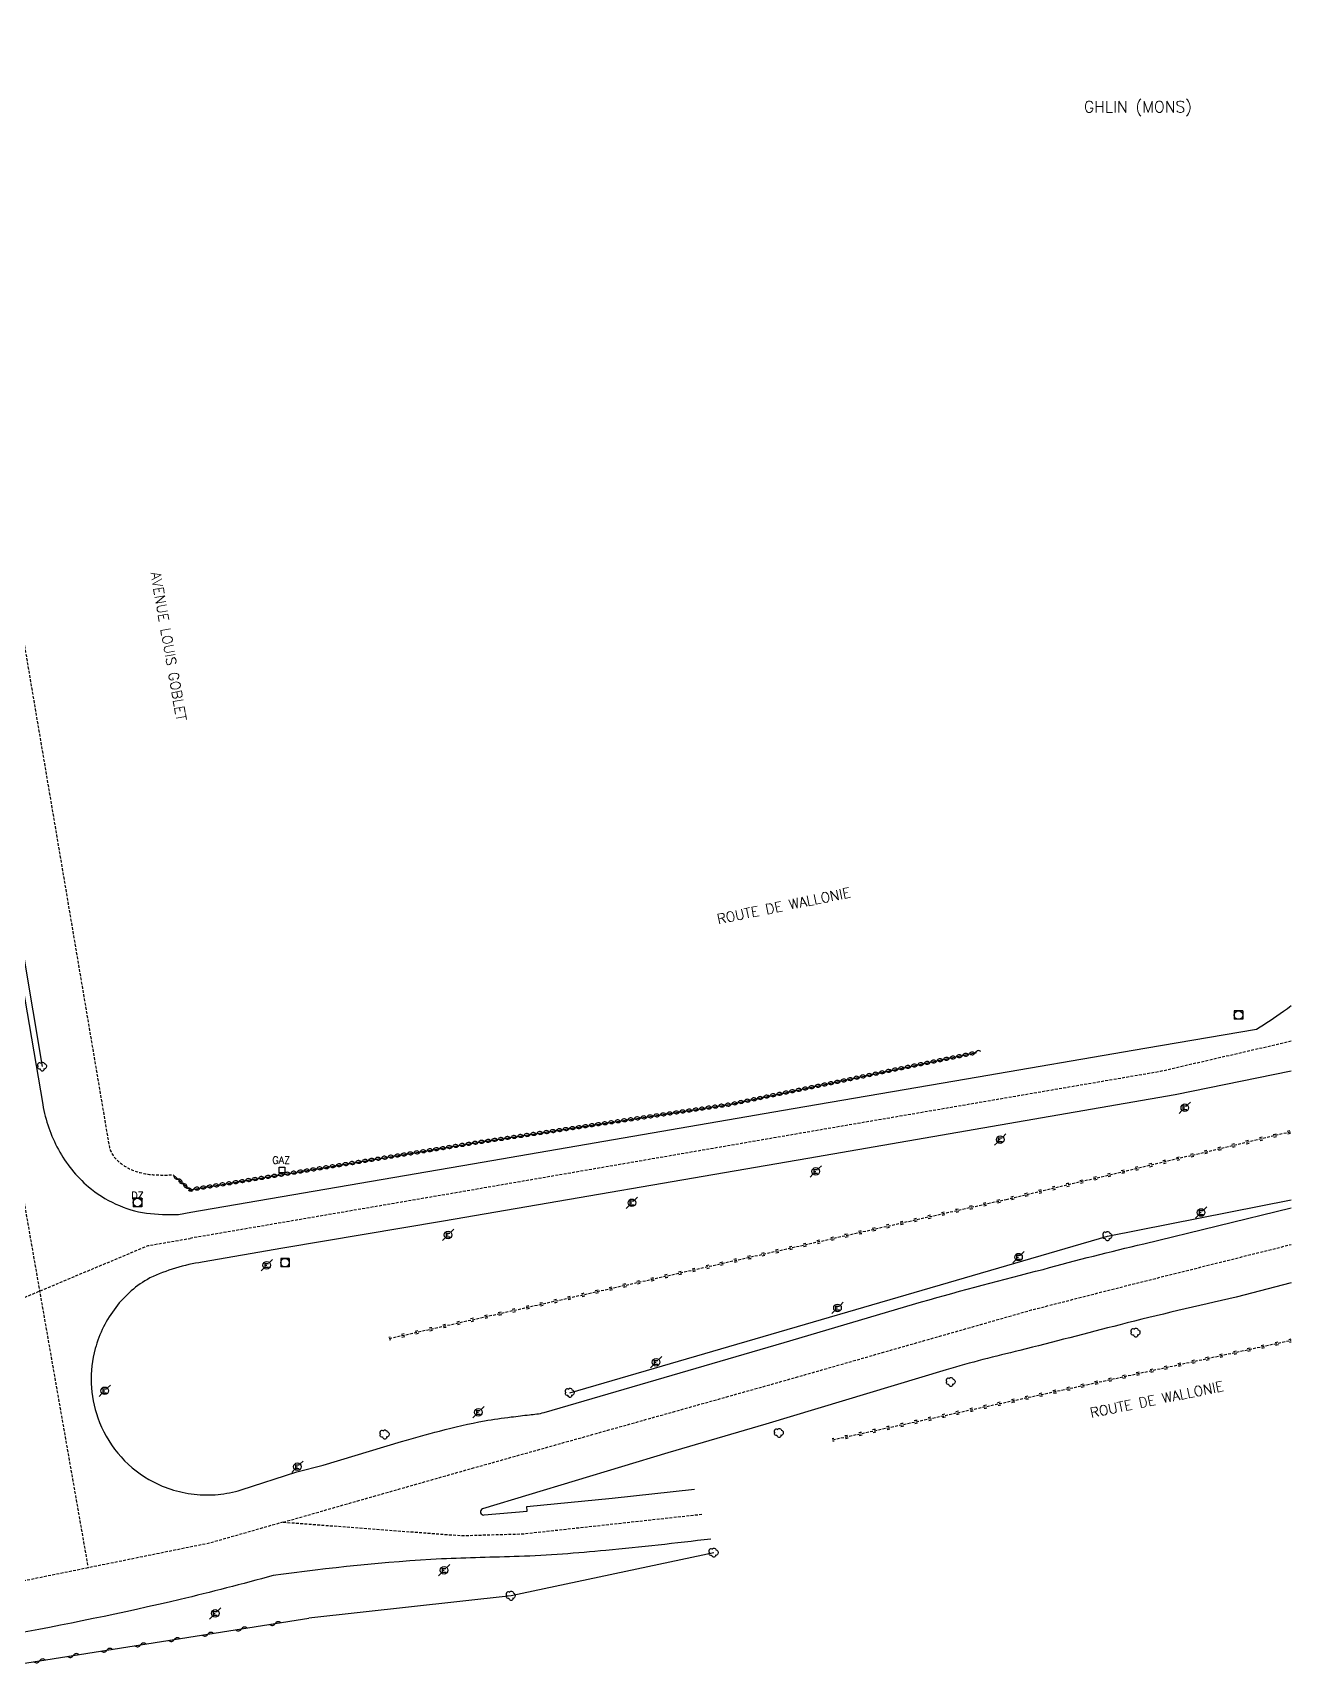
# Model space of a CAD drawing. Header units: millimetres. Extents: x 114000 to 115000, y 129000 to 130000.
# Drawn here: x 114778.4 to 115000, y 129712.2 to 130000 of the extents above; entities that cross this region are included whole.
import ezdxf
from ezdxf.enums import TextEntityAlignment as Align

# ---------------------------------------------------------------- set-up
doc = ezdxf.new("R2010")
doc.units = ezdxf.units.MM
doc.linetypes.add('DASHED', pattern=[0.75, 0.5, -0.25])
doc.layers.get('0').update_dxf_attribs({"linetype": 'CONTINUOUS'})
for name, color, linetype in [('W0001', 6, 'DASHED'), ('W0008', 7, 'CONTINUOUS'), ('W0112', 1, 'DASHED'), ('W0220', 5, 'DASHED'), ('W0300', 7, 'CONTINUOUS'), ('W0302', 3, 'CONTINUOUS'), ('W0310', 3, 'CONTINUOUS'), ('W0322', 7, 'CONTINUOUS'), ('W0420', 7, 'CONTINUOUS'), ('W0471', 7, 'CONTINUOUS'), ('W0980', 7, 'CONTINUOUS'), ('W0984', 7, 'CONTINUOUS'), ('W0989', 7, 'CONTINUOUS')]:
    doc.layers.add(name, color=color, linetype=linetype)
doc.styles.get("Standard").update_dxf_attribs({"font": 'romans.shx', "width": 0.85})

# ---------------------------------------------------------------- blocks, each defined once
blk = doc.blocks.new('t310o')
at = {"color": 0, "linetype": 'Continuous'}
for centre, start, end in [((-0.5, 0.38), 216.8699, 323.1304), ((0.5, -0.37), 36.8699, 143.1303)]:
    blk.add_arc(centre, 0.625, start, end, dxfattribs=at)
blk = doc.blocks.new('T471')
for p, q in [((-0.333334, 0.333334), (-0.333334, -0.333334)), ((-0.333334, 0.333334), (0.333334, 0.333334)), ((-0.333334, 0), (0, 0)), ((0.500001, 0.500001), (1.000002, 1.000002)), ((-0.500001, -0.500001), (-1.000002, -1.000002)), ((-0.333334, -0.333334), (0.333334, -0.333334))]:
    blk.add_line(p, q)
blk.add_ellipse((0, 0), major_axis=(0.471405, 0.471405), ratio=1, start_param=5.4977871438, end_param=11.780972451)
blk = doc.blocks.new('T420')
for p, q in [((0.75, 0.75), (-0.75, 0.75)), ((-0.75, 0.75), (-0.75, -0.75)), ((0.75, 0.75), (0.75, -0.75)), ((0.75, -0.75), (-0.75, -0.75))]:
    blk.add_line(p, q)
blk.add_ellipse((0, 0), major_axis=(-0.53, 0.53), ratio=1, start_param=3.926991, end_param=10.210176)
blk = doc.blocks.new('T300')
for p, q in [((-0.8, 0.51), (-0.86, 0.34)), ((-0.86, 0.34), (-0.86, 0.17)), ((-0.86, 0.17), (-0.74, 0.06)), ((-0.69, 0.63), (-0.8, 0.51)), ((-0.8, -0.06), (-0.74, 0.06)), ((-0.74, 0.06), (-0.69, 0.11)), ((-0.57, 0.69), (-0.69, 0.63)), ((-0.46, 0.69), (-0.57, 0.69)), ((-0.29, 0.63), (-0.46, 0.69)), ((-0.29, 0.63), (-0.17, 0.74)), ((-0.23, 0.57), (-0.29, 0.63)), ((-0.17, 0.74), (-0.06, 0.8)), ((-0.06, 0.8), (0.06, 0.8)), ((0.06, 0.8), (0.23, 0.74)), ((0.23, 0.74), (0.34, 0.63)), ((0.34, 0.63), (0.4, 0.51)), ((0.46, 0.46), (0.34, 0.46)), ((0.4, 0.51), (0.4, 0.46)), ((0.57, 0.4), (0.46, 0.46)), ((0.57, 0.4), (0.69, 0.29)), ((0.69, 0.29), (0.74, 0.17)), ((0.74, 0.06), (0.69, -0.17)), ((0.74, 0.17), (0.74, 0.06)), ((-0.8, -0.17), (-0.8, -0.06)), ((-0.8, -0.23), (-0.8, -0.17)), ((-0.74, -0.34), (-0.8, -0.23)), ((-0.69, -0.4), (-0.74, -0.34)), ((-0.51, -0.46), (-0.69, -0.4)), ((-0.4, -0.46), (-0.51, -0.46)), ((-0.4, -0.46), (-0.34, -0.46)), ((-0.34, -0.46), (-0.34, -0.4)), ((-0.34, -0.51), (-0.34, -0.46)), ((-0.29, -0.63), (-0.34, -0.51)), ((-0.17, -0.74), (-0.29, -0.63)), ((-0.06, -0.8), (-0.17, -0.74)), ((0.06, -0.8), (-0.06, -0.8)), ((0.17, -0.74), (0.06, -0.8)), ((0.23, -0.69), (0.17, -0.74)), ((0.29, -0.46), (0.23, -0.46)), ((0.29, -0.63), (0.23, -0.69)), ((0.46, -0.4), (0.29, -0.46)), ((0.34, -0.51), (0.29, -0.63)), ((0.34, -0.51), (0.34, -0.46)), ((0.57, -0.34), (0.46, -0.4)), ((0.63, -0.29), (0.57, -0.34)), ((0.69, -0.17), (0.63, -0.29))]:
    blk.add_line(p, q)
blk = doc.blocks.new('t112o')
at = {"color": 0, "linetype": 'Continuous'}
for p, q in [((-0.5, 0.5), (0.5, 0.5)), ((-0.5, -0.5), (-0.5, 0.5)), ((0.5, 0.5), (0.5, -0.5)), ((0.5, -0.5), (-0.5, -0.5))]:
    blk.add_line(p, q, dxfattribs=at)

msp = doc.modelspace()

# ---------------------------------------------------------------- linework, layer by layer
at = {"layer": 'W0001', "flags": 128}
for points in [[(114743.52, 130000), (114762.89, 129887.42), (114772.88, 129818.62), (114775.18, 129803.8), (114779.62, 129778.46), (114782.46, 129762.21), (114788.16, 129729.73), (114788.16, 129729.73)], [(115000, 129822.43), (114976.89, 129817.1), (114913.59, 129806.23), (114853.3, 129795.82), (114806.14, 129787.74)], [(114753.03, 129766.65), (114758.81, 129769.74), (114779.62, 129778.46), (114798.73, 129786.47), (114806.14, 129787.74), (114806.14, 129787.74)], [(114822.51, 129737.78), (114853.64, 129746.66), (114909.1, 129762.23), (114954.26, 129775.14), (114971.94, 129779.65), (115000, 129786.67)], [(114822.51, 129737.78), (114809.65, 129734.1), (114788.16, 129729.73), (114764.09, 129724.84), (114764.09, 129724.84)], [(114822.51, 129737.78), (114853.82, 129735.41), (114864.74, 129735.72), (114896.37, 129739.19)]]:
    msp.add_lwpolyline(points, dxfattribs=at)
at = {"layer": 'W0008', "flags": 128}
for points in [[(114747.77, 130000), (114755.62, 129955.19), (114767.07, 129887.9), (114780.17, 129811.29, 0.0825), (114782.93, 129803.38, 0.0919), (114788.22, 129796.83, 0.0681), (114793.02, 129793.78, 0.0713), (114798.42, 129792.17, 0.0378), (114804.05, 129791.93), (114804.05, 129791.93)], [(114804.05, 129791.93), (114806.23, 129792.33), (114855.84, 129800.84), (114912.3, 129810.63), (114942.84, 129815.85), (114974.22, 129821.21), (114993.89, 129824.58, 0.0157), (114998.65, 129827.73, 0.019443), (115000, 129828.76, 0.0399)], [(114824.93, 129746.66), (114829.53, 129747.83), (114843.36, 129751.97, -0.0091), (114850.04, 129753.82, -0.0206), (114857.95, 129755.61, -0.0113), (114862.67, 129756.29, -0.0009), (114865.86, 129756.69, 0.051), (114868.44, 129757.08), (114910.71, 129769.41), (114934.91, 129776.56, -0.0074), (114956.32, 129782.28, -0.0111), (114974.05, 129786.77), (115000, 129793.13)], [(114808.24, 129783.55, 0.0732), (114799.04, 129780.77, 0.106), (114793.03, 129775.58, 0.0959), (114789.41, 129768.34, 0.0772), (114788.7, 129762.19, 0.0758), (114789.86, 129756.15, 0.0864), (114793.38, 129749.94, 0.0904), (114798.84, 129745.29, 0.0526), (114802.7, 129743.59, 0.0497), (114806.84, 129742.7, 0.0507), (114811.04, 129742.65, 0.0556), (114815.08, 129743.47), (114824.93, 129746.66), (114824.93, 129746.66)], [(115000, 129779.93), (114990.28, 129777.39, 0.0071), (114969.84, 129772.53, -0.0012), (114952.2, 129768, 0.0122), (114939.25, 129764.62), (114907.49, 129755.05), (114890.25, 129749.96), (114857.62, 129740.11, 0.9507), (114857.92, 129739.04), (114865.44, 129739.7), (114865.43, 129740.55), (114880.45, 129741.99), (114894.95, 129743.59)], [(114897.78, 129734.79, -0.0054), (114879.31, 129732.79, -0.0136), (114864.03, 129731.73, 0.0013), (114850.39, 129731.32, 0.0207), (114820.73, 129728.36)]]:
    msp.add_lwpolyline(points, format="xyb", dxfattribs=at)
msp.add_lwpolyline([(115000, 129817.15), (114979.57, 129812.98), (114914.89, 129801.82), (114850.75, 129790.79), (114822.42, 129786.02), (114808.24, 129783.55)], dxfattribs=at)
at = {"layer": 'W0220'}
for p, q in [((114949.77, 129794.6), (115000, 129806.55)), ((114994.39, 129805.47), (114994.63, 129805.53)), ((114994.63, 129805.53), (114994.88, 129805.59)), ((114996.82, 129806.05), (114997.07, 129806.11)), ((114996.94, 129805.56), (114997.18, 129805.62)), ((114997.07, 129806.11), (114997.31, 129806.16)), ((114997.18, 129805.62), (114997.42, 129805.68)), ((114999.25, 129806.63), (114999.5, 129806.68)), ((114999.37, 129806.14), (114999.61, 129806.2)), ((114999.5, 129806.68), (114999.74, 129806.74)), ((114999.61, 129806.2), (114999.86, 129806.26)), ((114982.23, 129802.58), (114982.47, 129802.63)), ((114982.47, 129802.63), (114982.72, 129802.69)), ((114984.66, 129803.15), (114984.9, 129803.21)), ((114984.78, 129802.67), (114985.02, 129802.73)), ((114984.9, 129803.21), (114985.15, 129803.27)), ((114985.02, 129802.73), (114985.26, 129802.78)), ((114987.09, 129803.73), (114987.34, 129803.79)), ((114987.21, 129803.25), (114987.45, 129803.3)), ((114987.34, 129803.79), (114987.58, 129803.85)), ((114987.45, 129803.3), (114987.7, 129803.36)), ((114989.53, 129804.31), (114989.77, 129804.37)), ((114989.64, 129803.83), (114989.88, 129803.88)), ((114989.77, 129804.37), (114990.01, 129804.43)), ((114989.88, 129803.88), (114990.13, 129803.94)), ((114991.96, 129804.89), (114992.2, 129804.95)), ((114992.07, 129804.4), (114992.32, 129804.46)), ((114992.2, 129804.95), (114992.44, 129805.01)), ((114992.32, 129804.46), (114992.56, 129804.52)), ((114994.51, 129804.98), (114994.75, 129805.04)), ((114994.75, 129805.04), (114994.99, 129805.1)), ((114970.07, 129799.68), (114970.31, 129799.74)), ((114970.31, 129799.74), (114970.56, 129799.8)), ((114972.5, 129800.26), (114972.74, 129800.32)), ((114972.62, 129799.78), (114972.86, 129799.83)), ((114972.74, 129800.32), (114972.99, 129800.38)), ((114972.86, 129799.83), (114973.1, 129799.89)), ((114974.93, 129800.84), (114975.18, 129800.9)), ((114975.05, 129800.35), (114975.29, 129800.41)), ((114975.18, 129800.9), (114975.42, 129800.96)), ((114975.29, 129800.41), (114975.54, 129800.47)), ((114977.37, 129801.42), (114977.61, 129801.48)), ((114977.48, 129800.93), (114977.72, 129800.99)), ((114977.61, 129801.48), (114977.85, 129801.53)), ((114977.72, 129800.99), (114977.97, 129801.05)), ((114979.8, 129802), (114980.04, 129802.06)), ((114979.91, 129801.51), (114980.16, 129801.57)), ((114980.04, 129802.06), (114980.28, 129802.11)), ((114980.16, 129801.57), (114980.4, 129801.63)), ((114982.35, 129802.09), (114982.59, 129802.15)), ((114982.59, 129802.15), (114982.83, 129802.21)), ((114957.91, 129796.79), (114958.15, 129796.85)), ((114958.15, 129796.85), (114958.39, 129796.91)), ((114960.34, 129797.37), (114960.58, 129797.43)), ((114960.46, 129796.88), (114960.7, 129796.94)), ((114960.58, 129797.43), (114960.83, 129797.48)), ((114960.7, 129796.94), (114960.94, 129797)), ((114962.77, 129797.95), (114963.02, 129798.01)), ((114962.89, 129797.46), (114963.13, 129797.52)), ((114963.02, 129798.01), (114963.26, 129798.06)), ((114963.13, 129797.52), (114963.37, 129797.58)), ((114965.2, 129798.53), (114965.45, 129798.58)), ((114965.32, 129798.04), (114965.56, 129798.1)), ((114965.45, 129798.58), (114965.69, 129798.64)), ((114965.56, 129798.1), (114965.81, 129798.16)), ((114967.64, 129799.1), (114967.88, 129799.16)), ((114967.75, 129798.62), (114968, 129798.68)), ((114967.88, 129799.16), (114968.12, 129799.22)), ((114968, 129798.68), (114968.24, 129798.73)), ((114970.18, 129799.2), (114970.43, 129799.25)), ((114970.43, 129799.25), (114970.67, 129799.31)), ((114841.17, 129770.12), (114949.77, 129794.6)), ((114945.74, 129793.94), (114945.98, 129794)), ((114945.98, 129794), (114946.23, 129794.05)), ((114948.18, 129794.49), (114948.42, 129794.55)), ((114948.29, 129794.01), (114948.53, 129794.06)), ((114948.42, 129794.55), (114948.67, 129794.6)), ((114948.53, 129794.06), (114948.78, 129794.12)), ((114950.61, 129795.05), (114950.85, 129795.11)), ((114950.73, 129794.57), (114950.97, 129794.63)), ((114950.85, 129795.11), (114951.1, 129795.17)), ((114950.97, 129794.63), (114951.21, 129794.68)), ((114953.04, 129795.63), (114953.29, 129795.69)), ((114953.16, 129795.15), (114953.4, 129795.2)), ((114953.29, 129795.69), (114953.53, 129795.75)), ((114953.4, 129795.2), (114953.65, 129795.26)), ((114955.48, 129796.21), (114955.72, 129796.27)), ((114955.59, 129795.72), (114955.83, 129795.78)), ((114955.72, 129796.27), (114955.96, 129796.33)), ((114955.83, 129795.78), (114956.08, 129795.84)), ((114958.02, 129796.3), (114958.27, 129796.36)), ((114958.27, 129796.36), (114958.51, 129796.42)), ((114933.55, 129791.2), (114933.79, 129791.25)), ((114933.79, 129791.25), (114934.03, 129791.31)), ((114935.98, 129791.75), (114936.23, 129791.8)), ((114936.09, 129791.26), (114936.34, 129791.31)), ((114936.23, 129791.8), (114936.47, 129791.86)), ((114936.34, 129791.31), (114936.58, 129791.37)), ((114938.42, 129792.3), (114938.67, 129792.35)), ((114938.53, 129791.81), (114938.78, 129791.86)), ((114938.67, 129792.35), (114938.91, 129792.41)), ((114938.78, 129791.86), (114939.02, 129791.92)), ((114940.86, 129792.85), (114941.11, 129792.9)), ((114940.97, 129792.36), (114941.22, 129792.41)), ((114941.11, 129792.9), (114941.35, 129792.96)), ((114941.22, 129792.41), (114941.46, 129792.47)), ((114943.3, 129793.4), (114943.54, 129793.45)), ((114943.41, 129792.91), (114943.65, 129792.96)), ((114943.54, 129793.45), (114943.79, 129793.51)), ((114943.65, 129792.96), (114943.9, 129793.02)), ((114945.85, 129793.46), (114946.09, 129793.51)), ((114946.09, 129793.51), (114946.34, 129793.57)), ((114921.35, 129788.45), (114921.59, 129788.5)), ((114921.59, 129788.5), (114921.84, 129788.56)), ((114923.79, 129789), (114924.03, 129789.05)), ((114923.9, 129788.51), (114924.14, 129788.57)), ((114924.03, 129789.05), (114924.28, 129789.11)), ((114924.14, 129788.57), (114924.39, 129788.62)), ((114926.23, 129789.55), (114926.47, 129789.6)), ((114926.34, 129789.06), (114926.58, 129789.12)), ((114926.47, 129789.6), (114926.72, 129789.66)), ((114926.58, 129789.12), (114926.83, 129789.17)), ((114928.67, 129790.1), (114928.91, 129790.15)), ((114928.78, 129789.61), (114929.02, 129789.66)), ((114928.91, 129790.15), (114929.16, 129790.21)), ((114929.02, 129789.66), (114929.27, 129789.72)), ((114931.11, 129790.65), (114931.35, 129790.7)), ((114931.22, 129790.16), (114931.46, 129790.21)), ((114931.35, 129790.7), (114931.59, 129790.76)), ((114931.46, 129790.21), (114931.7, 129790.27)), ((114933.66, 129790.71), (114933.9, 129790.76)), ((114933.9, 129790.76), (114934.14, 129790.82)), ((114909.16, 129785.7), (114909.4, 129785.76)), ((114909.4, 129785.76), (114909.64, 129785.81)), ((114909.51, 129785.27), (114909.75, 129785.32)), ((114911.6, 129786.25), (114911.84, 129786.31)), ((114911.71, 129785.76), (114911.95, 129785.82)), ((114911.84, 129786.31), (114912.08, 129786.36)), ((114911.95, 129785.82), (114912.19, 129785.87)), ((114914.03, 129786.8), (114914.28, 129786.85)), ((114914.14, 129786.31), (114914.39, 129786.37)), ((114914.28, 129786.85), (114914.52, 129786.91)), ((114914.39, 129786.37), (114914.63, 129786.42)), ((114916.47, 129787.35), (114916.72, 129787.4)), ((114916.58, 129786.86), (114916.83, 129786.92)), ((114916.72, 129787.4), (114916.96, 129787.46)), ((114916.83, 129786.92), (114917.07, 129786.97)), ((114918.91, 129787.9), (114919.16, 129787.95)), ((114919.02, 129787.41), (114919.27, 129787.47)), ((114919.16, 129787.95), (114919.4, 129788.01)), ((114919.27, 129787.47), (114919.51, 129787.52)), ((114921.46, 129787.96), (114921.7, 129788.02)), ((114921.7, 129788.02), (114921.95, 129788.07)), ((114894.52, 129782.4), (114894.77, 129782.46)), ((114894.77, 129782.46), (114895.01, 129782.51)), ((114896.96, 129782.95), (114897.21, 129783.01)), ((114897.07, 129782.46), (114897.32, 129782.52)), ((114897.21, 129783.01), (114897.45, 129783.06)), ((114897.32, 129782.52), (114897.56, 129782.57)), ((114899.4, 129783.5), (114899.65, 129783.56)), ((114899.51, 129783.01), (114899.76, 129783.07)), ((114899.65, 129783.56), (114899.89, 129783.61)), ((114899.76, 129783.07), (114900, 129783.12)), ((114901.84, 129784.05), (114902.08, 129784.11)), ((114901.95, 129783.56), (114902.19, 129783.62)), ((114902.08, 129784.11), (114902.33, 129784.16)), ((114902.19, 129783.62), (114902.44, 129783.67)), ((114904.28, 129784.6), (114904.52, 129784.66)), ((114904.39, 129784.11), (114904.63, 129784.17)), ((114904.52, 129784.66), (114904.77, 129784.71)), ((114904.63, 129784.17), (114904.88, 129784.22)), ((114906.72, 129785.15), (114906.96, 129785.21)), ((114906.83, 129784.66), (114907.07, 129784.72)), ((114906.96, 129785.21), (114907.21, 129785.26)), ((114907.07, 129784.72), (114907.32, 129784.77)), ((114909.27, 129785.21), (114909.51, 129785.27)), ((114882.33, 129779.65), (114882.57, 129779.71)), ((114882.57, 129779.71), (114882.82, 129779.76)), ((114884.77, 129780.2), (114885.01, 129780.26)), ((114884.88, 129779.72), (114885.12, 129779.77)), ((114885.01, 129780.26), (114885.26, 129780.31)), ((114885.12, 129779.77), (114885.37, 129779.83)), ((114887.21, 129780.75), (114887.45, 129780.81)), ((114887.32, 129780.27), (114887.56, 129780.32)), ((114887.45, 129780.81), (114887.7, 129780.86)), ((114887.56, 129780.32), (114887.8, 129780.38)), ((114889.65, 129781.3), (114889.89, 129781.36)), ((114889.76, 129780.82), (114890, 129780.87)), ((114889.89, 129781.36), (114890.13, 129781.41)), ((114890, 129780.87), (114890.24, 129780.93)), ((114892.09, 129781.85), (114892.33, 129781.91)), ((114892.19, 129781.37), (114892.44, 129781.42)), ((114892.33, 129781.91), (114892.57, 129781.96)), ((114892.44, 129781.42), (114892.68, 129781.48)), ((114894.63, 129781.92), (114894.88, 129781.97)), ((114894.88, 129781.97), (114895.12, 129782.03)), ((114870.14, 129776.91), (114870.38, 129776.96)), ((114870.38, 129776.96), (114870.62, 129777.02)), ((114872.57, 129777.46), (114872.82, 129777.51)), ((114872.68, 129776.97), (114872.93, 129777.02)), ((114872.82, 129777.51), (114873.06, 129777.57)), ((114872.93, 129777.02), (114873.17, 129777.08)), ((114875.01, 129778.01), (114875.26, 129778.06)), ((114875.12, 129777.52), (114875.37, 129777.57)), ((114875.26, 129778.06), (114875.5, 129778.12)), ((114875.37, 129777.57), (114875.61, 129777.63)), ((114877.45, 129778.56), (114877.7, 129778.61)), ((114877.56, 129778.07), (114877.81, 129778.12)), ((114877.7, 129778.61), (114877.94, 129778.67)), ((114877.81, 129778.12), (114878.05, 129778.18)), ((114879.89, 129779.11), (114880.13, 129779.16)), ((114880, 129778.62), (114880.24, 129778.67)), ((114880.13, 129779.16), (114880.38, 129779.22)), ((114880.24, 129778.67), (114880.49, 129778.73)), ((114882.44, 129779.17), (114882.68, 129779.22)), ((114882.68, 129779.22), (114882.93, 129779.28)), ((114857.94, 129774.16), (114858.19, 129774.21)), ((114858.19, 129774.21), (114858.43, 129774.27)), ((114860.38, 129774.71), (114860.62, 129774.76)), ((114860.49, 129774.22), (114860.73, 129774.28)), ((114860.62, 129774.76), (114860.87, 129774.82)), ((114860.73, 129774.28), (114860.98, 129774.33)), ((114862.82, 129775.26), (114863.06, 129775.31)), ((114862.93, 129774.77), (114863.17, 129774.83)), ((114863.06, 129775.31), (114863.31, 129775.37)), ((114863.17, 129774.83), (114863.42, 129774.88)), ((114865.26, 129775.81), (114865.5, 129775.86)), ((114865.37, 129775.32), (114865.61, 129775.38)), ((114865.5, 129775.86), (114865.75, 129775.92)), ((114865.61, 129775.38), (114865.86, 129775.43)), ((114867.7, 129776.36), (114867.94, 129776.41)), ((114867.81, 129775.87), (114868.05, 129775.92)), ((114867.94, 129776.41), (114868.18, 129776.47)), ((114868.05, 129775.92), (114868.29, 129775.98)), ((114870.25, 129776.42), (114870.49, 129776.47)), ((114870.49, 129776.47), (114870.73, 129776.53)), ((114843.55, 129770.92), (114843.8, 129770.97)), ((114845.75, 129771.41), (114845.99, 129771.47)), ((114845.86, 129770.92), (114846.1, 129770.98)), ((114845.99, 129771.47), (114846.23, 129771.52)), ((114846.1, 129770.98), (114846.34, 129771.03)), ((114848.19, 129771.96), (114848.43, 129772.02)), ((114848.3, 129771.47), (114848.54, 129771.53)), ((114848.43, 129772.02), (114848.67, 129772.07)), ((114848.54, 129771.53), (114848.78, 129771.58)), ((114850.62, 129772.51), (114850.87, 129772.57)), ((114850.73, 129772.02), (114850.98, 129772.08)), ((114850.87, 129772.57), (114851.11, 129772.62)), ((114850.98, 129772.08), (114851.22, 129772.13)), ((114853.06, 129773.06), (114853.31, 129773.11)), ((114853.17, 129772.57), (114853.42, 129772.63)), ((114853.31, 129773.11), (114853.55, 129773.17)), ((114853.42, 129772.63), (114853.66, 129772.68)), ((114855.5, 129773.61), (114855.75, 129773.66)), ((114855.61, 129773.12), (114855.86, 129773.18)), ((114855.75, 129773.66), (114855.99, 129773.72)), ((114855.86, 129773.18), (114856.1, 129773.23)), ((114858.05, 129773.67), (114858.3, 129773.73)), ((114858.3, 129773.73), (114858.54, 129773.78)), ((114841.11, 129770.37), (114841.36, 129770.42)), ((114841.22, 129769.88), (114841.47, 129769.93)), ((114843.31, 129770.86), (114843.55, 129770.92)), ((114843.42, 129770.37), (114843.66, 129770.43)), ((114843.66, 129770.43), (114843.91, 129770.48)), ((114919.25, 129752.28), (115000, 129769.8)), ((114992.25, 129768.37), (114992.49, 129768.42)), ((114992.49, 129768.42), (114992.74, 129768.48)), ((114994.69, 129768.9), (114994.93, 129768.95)), ((114994.8, 129768.41), (114995.04, 129768.46)), ((114994.93, 129768.95), (114995.18, 129769.01)), ((114995.04, 129768.46), (114995.28, 129768.52)), ((114997.13, 129769.43), (114997.38, 129769.48)), ((114997.24, 129768.94), (114997.48, 129768.99)), ((114997.38, 129769.48), (114997.62, 129769.54)), ((114997.48, 129768.99), (114997.73, 129769.05)), ((114999.58, 129769.96), (114999.82, 129770.01)), ((114999.68, 129769.47), (114999.93, 129769.52)), ((114999.82, 129770.01), (115000, 129770.05)), ((114999.93, 129769.52), (115000, 129769.54)), ((114977.59, 129765.19), (114977.83, 129765.24)), ((114977.83, 129765.24), (114978.08, 129765.3)), ((114980.03, 129765.72), (114980.27, 129765.77)), ((114980.14, 129765.23), (114980.38, 129765.29)), ((114980.27, 129765.77), (114980.52, 129765.83)), ((114980.38, 129765.29), (114980.63, 129765.34)), ((114982.47, 129766.25), (114982.72, 129766.3)), ((114982.58, 129765.76), (114982.82, 129765.82)), ((114982.72, 129766.3), (114982.96, 129766.36)), ((114982.82, 129765.82), (114983.07, 129765.87)), ((114984.92, 129766.78), (114985.16, 129766.83)), ((114985.02, 129766.29), (114985.27, 129766.35)), ((114985.16, 129766.83), (114985.41, 129766.89)), ((114985.27, 129766.35), (114985.51, 129766.4)), ((114987.36, 129767.31), (114987.6, 129767.36)), ((114987.47, 129766.82), (114987.71, 129766.87)), ((114987.6, 129767.36), (114987.85, 129767.42)), ((114987.71, 129766.87), (114987.95, 129766.93)), ((114989.8, 129767.84), (114990.05, 129767.89)), ((114989.91, 129767.35), (114990.15, 129767.4)), ((114990.05, 129767.89), (114990.29, 129767.95)), ((114990.15, 129767.4), (114990.4, 129767.46)), ((114992.35, 129767.88), (114992.6, 129767.93)), ((114992.6, 129767.93), (114992.84, 129767.99)), ((114965.37, 129762.54), (114965.62, 129762.6)), ((114965.62, 129762.6), (114965.86, 129762.65)), ((114967.81, 129763.07), (114968.06, 129763.13)), ((114967.92, 129762.58), (114968.16, 129762.64)), ((114968.06, 129763.13), (114968.3, 129763.18)), ((114968.16, 129762.64), (114968.41, 129762.69)), ((114970.26, 129763.6), (114970.5, 129763.65)), ((114970.36, 129763.11), (114970.61, 129763.17)), ((114970.5, 129763.65), (114970.75, 129763.71)), ((114970.61, 129763.17), (114970.85, 129763.22)), ((114972.7, 129764.13), (114972.95, 129764.18)), ((114972.81, 129763.64), (114973.05, 129763.7)), ((114972.95, 129764.18), (114973.19, 129764.24)), ((114973.05, 129763.7), (114973.3, 129763.75)), ((114975.14, 129764.66), (114975.39, 129764.71)), ((114975.25, 129764.17), (114975.49, 129764.23)), ((114975.39, 129764.71), (114975.63, 129764.77)), ((114975.49, 129764.23), (114975.74, 129764.28)), ((114977.69, 129764.7), (114977.94, 129764.76)), ((114977.94, 129764.76), (114978.18, 129764.81)), ((114950.71, 129759.36), (114950.96, 129759.42)), ((114950.96, 129759.42), (114951.2, 129759.47)), ((114953.16, 129759.89), (114953.4, 129759.95)), ((114953.26, 129759.4), (114953.51, 129759.46)), ((114953.4, 129759.95), (114953.64, 129760)), ((114953.51, 129759.46), (114953.75, 129759.51)), ((114955.6, 129760.42), (114955.84, 129760.48)), ((114955.7, 129759.93), (114955.95, 129759.99)), ((114955.84, 129760.48), (114956.09, 129760.53)), ((114955.95, 129759.99), (114956.19, 129760.04)), ((114958.04, 129760.95), (114958.29, 129761.01)), ((114958.15, 129760.46), (114958.39, 129760.52)), ((114958.29, 129761.01), (114958.53, 129761.06)), ((114958.39, 129760.52), (114958.64, 129760.57)), ((114960.48, 129761.48), (114960.73, 129761.54)), ((114960.59, 129760.99), (114960.84, 129761.05)), ((114960.73, 129761.54), (114960.97, 129761.59)), ((114960.84, 129761.05), (114961.08, 129761.1)), ((114962.93, 129762.01), (114963.17, 129762.07)), ((114963.03, 129761.52), (114963.28, 129761.58)), ((114963.17, 129762.07), (114963.42, 129762.12)), ((114963.28, 129761.58), (114963.52, 129761.63)), ((114965.48, 129762.05), (114965.72, 129762.11)), ((114965.72, 129762.11), (114965.97, 129762.16)), ((114938.5, 129756.71), (114938.74, 129756.77)), ((114938.74, 129756.77), (114938.98, 129756.82)), ((114940.94, 129757.24), (114941.18, 129757.3)), ((114941.05, 129756.76), (114941.29, 129756.81)), ((114941.18, 129757.3), (114941.43, 129757.35)), ((114941.29, 129756.81), (114941.53, 129756.86)), ((114943.38, 129757.77), (114943.63, 129757.83)), ((114943.49, 129757.29), (114943.73, 129757.34)), ((114943.63, 129757.83), (114943.87, 129757.88)), ((114943.73, 129757.34), (114943.98, 129757.39)), ((114945.83, 129758.3), (114946.07, 129758.36)), ((114945.93, 129757.82), (114946.18, 129757.87)), ((114946.07, 129758.36), (114946.31, 129758.41)), ((114946.18, 129757.87), (114946.42, 129757.92)), ((114948.27, 129758.83), (114948.51, 129758.89)), ((114948.37, 129758.35), (114948.62, 129758.4)), ((114948.51, 129758.89), (114948.76, 129758.94)), ((114948.62, 129758.4), (114948.86, 129758.45)), ((114950.82, 129758.87), (114951.06, 129758.93)), ((114951.06, 129758.93), (114951.31, 129758.98)), ((114926.28, 129754.07), (114926.52, 129754.12)), ((114926.52, 129754.12), (114926.77, 129754.17)), ((114926.63, 129753.63), (114926.87, 129753.68)), ((114928.72, 129754.6), (114928.97, 129754.65)), ((114928.83, 129754.11), (114929.07, 129754.16)), ((114928.97, 129754.65), (114929.21, 129754.7)), ((114929.07, 129754.16), (114929.32, 129754.21)), ((114931.17, 129755.13), (114931.41, 129755.18)), ((114931.27, 129754.64), (114931.52, 129754.69)), ((114931.41, 129755.18), (114931.65, 129755.23)), ((114931.52, 129754.69), (114931.76, 129754.74)), ((114933.61, 129755.65), (114933.85, 129755.71)), ((114933.72, 129755.17), (114933.96, 129755.22)), ((114933.85, 129755.71), (114934.1, 129755.76)), ((114933.96, 129755.22), (114934.2, 129755.27)), ((114936.05, 129756.18), (114936.3, 129756.24)), ((114936.16, 129755.7), (114936.4, 129755.75)), ((114936.3, 129756.24), (114936.54, 129756.29)), ((114936.4, 129755.75), (114936.65, 129755.8)), ((114938.6, 129756.23), (114938.85, 129756.28)), ((114938.85, 129756.28), (114939.09, 129756.33)), ((114919.19, 129752.53), (114919.44, 129752.58)), ((114919.3, 129752.04), (114919.54, 129752.09)), ((114921.39, 129753.01), (114921.64, 129753.06)), ((114921.5, 129752.52), (114921.74, 129752.57)), ((114921.64, 129753.06), (114921.88, 129753.11)), ((114921.74, 129752.57), (114921.99, 129752.62)), ((114923.84, 129753.54), (114924.08, 129753.59)), ((114923.94, 129753.05), (114924.19, 129753.1)), ((114924.08, 129753.59), (114924.33, 129753.64)), ((114924.19, 129753.1), (114924.43, 129753.15)), ((114926.39, 129753.58), (114926.63, 129753.63))]:
    msp.add_line(p, q, dxfattribs=at)
at = {"layer": 'W0220', "flags": 128}
msp.add_lwpolyline([(114758.4, 130000), (114759.71, 129992.29), (114764.66, 129966.05), (114777.23, 129890.44), (114791.86, 129804, 0.157), (114793.25, 129801.52, 0.0899), (114795.77, 129799.84, 0.084), (114799.41, 129798.96, 0.0283), (114803.14, 129798.92), (114803.14, 129798.92)], format="xyb", dxfattribs=at)
at = {"layer": 'W0302', "flags": 128}
for points in [[(114749.16, 130000), (114756.66, 129955.54), (114768.47, 129886.93), (114780.1, 129817.98), (114780.1, 129817.98)], [(114873, 129760.54), (114967.65, 129788.13), (115000, 129794.54)], [(114898.33, 129732.39), (114862.63, 129724.8), (114827.03, 129720.85)]]:
    msp.add_lwpolyline(points, dxfattribs=at)
at = {"layer": 'W0310', "flags": 128}
for points in [[(114803.14, 129798.92), (114806.05, 129796.29), (114855.97, 129804.51), (114901.11, 129811.32), (114944.56, 129820.46)], [(114772.48, 129712.22), (114827.03, 129720.85), (114827.03, 129720.85)]]:
    msp.add_lwpolyline(points, dxfattribs=at)
at = {"layer": 'W0322', "flags": 128}
msp.add_lwpolyline([(114820.73, 129728.36, -0.0063), (114804.34, 129724.14, -0.0117), (114773.7, 129717.8), (114773.7, 129717.8)], format="xyb", dxfattribs=at)

# ---------------------------------------------------------------- block references
at = {"layer": 'W0112'}
msp.add_blockref('t112o', (114822.29, 129799.75), dxfattribs=at)
at = {"layer": 'W0300'}
for p in [(114780.1, 129817.98), (114967.65, 129788.13), (114972.62, 129771.14), (114940.07, 129762.45), (114873, 129760.54), (114840.4, 129753.2), (114909.82, 129753.47), (114898.33, 129732.39), (114862.63, 129724.8)]:
    msp.add_blockref('T300', p, dxfattribs=at)
at = {"layer": 'W0310'}
for p, rotation in [((114939.85, 129819.47), 11.87881500851891), ((114940.98, 129819.7), 11.87881500851891), ((114942.11, 129819.94), 11.87881500851891), ((114943.24, 129820.18), 11.87881500851891), ((114944.37, 129820.42), 11.87881500851891), ((114926.29, 129816.61), 11.87881500851891), ((114927.42, 129816.85), 11.87881500851891), ((114928.55, 129817.09), 11.87881500851891), ((114929.68, 129817.33), 11.87881500851891), ((114930.81, 129817.56), 11.87881500851891), ((114931.94, 129817.8), 11.87881500851891), ((114933.07, 129818.04), 11.87881500851891), ((114934.2, 129818.28), 11.87881500851891), ((114935.33, 129818.51), 11.87881500851891), ((114936.46, 129818.75), 11.87881500851891), ((114937.59, 129818.99), 11.87881500851891), ((114938.72, 129819.23), 11.87881500851891), ((114912.73, 129813.76), 11.87881500851891), ((114913.86, 129814), 11.87881500851891), ((114914.99, 129814.24), 11.87881500851891), ((114916.12, 129814.47), 11.87881500851891), ((114917.25, 129814.71), 11.87881500851891), ((114918.38, 129814.95), 11.87881500851891), ((114919.51, 129815.19), 11.87881500851891), ((114920.64, 129815.42), 11.87881500851891), ((114921.77, 129815.66), 11.87881500851891), ((114922.9, 129815.9), 11.87881500851891), ((114924.03, 129816.14), 11.87881500851891), ((114925.16, 129816.37), 11.87881500851891), ((114898, 129810.85), 8.577408049923319), ((114899.14, 129811.02), 8.577408049923319), ((114900.29, 129811.19), 8.577408049923319), ((114901.42, 129811.38), 11.87881500851891), ((114902.55, 129811.62), 11.87881500851891), ((114903.69, 129811.86), 11.87881500851891), ((114904.82, 129812.1), 11.87881500851891), ((114905.95, 129812.33), 11.87881500851891), ((114907.08, 129812.57), 11.87881500851891), ((114908.21, 129812.81), 11.87881500851891), ((114909.34, 129813.05), 11.87881500851891), ((114910.47, 129813.28), 11.87881500851891), ((114911.6, 129813.52), 11.87881500851891), ((114879.73, 129808.09), 8.577408049923319), ((114880.87, 129808.26), 8.577408049923319), ((114882.01, 129808.44), 8.577408049923319), ((114883.15, 129808.61), 8.577408049923319), ((114884.3, 129808.78), 8.577408049923319), ((114885.44, 129808.95), 8.577408049923319), ((114886.58, 129809.12), 8.577408049923319), ((114887.72, 129809.3), 8.577408049923319), ((114888.86, 129809.47), 8.577408049923319), ((114890.01, 129809.64), 8.577408049923319), ((114891.15, 129809.81), 8.577408049923319), ((114892.29, 129809.99), 8.577408049923319), ((114893.43, 129810.16), 8.577408049923319), ((114894.58, 129810.33), 8.577408049923319), ((114895.72, 129810.5), 8.577408049923319), ((114896.86, 129810.68), 8.577408049923319), ((114860.31, 129805.16), 8.577408049923319), ((114861.46, 129805.33), 8.577408049923319), ((114862.6, 129805.51), 8.577408049923319), ((114863.74, 129805.68), 8.577408049923319), ((114864.88, 129805.85), 8.577408049923319), ((114866.02, 129806.02), 8.577408049923319), ((114867.17, 129806.2), 8.577408049923319), ((114868.31, 129806.37), 8.577408049923319), ((114869.45, 129806.54), 8.577408049923319), ((114870.59, 129806.71), 8.577408049923319), ((114871.73, 129806.89), 8.577408049923319), ((114872.88, 129807.06), 8.577408049923319), ((114874.02, 129807.23), 8.577408049923319), ((114875.16, 129807.4), 8.577408049923319), ((114876.3, 129807.57), 8.577408049923319), ((114877.44, 129807.75), 8.577408049923319), ((114878.59, 129807.92), 8.577408049923319), ((114842.07, 129802.22), 9.344355043473387), ((114843.21, 129802.41), 9.344355043473387), ((114844.35, 129802.6), 9.344355043473387), ((114845.49, 129802.78), 9.344355043473387), ((114846.63, 129802.97), 9.344355043473387), ((114847.77, 129803.16), 9.344355043473387), ((114848.91, 129803.35), 9.344355043473387), ((114850.05, 129803.53), 9.344355043473387), ((114851.19, 129803.72), 9.344355043473387), ((114852.33, 129803.91), 9.344355043473387), ((114853.47, 129804.1), 9.344355043473387), ((114854.61, 129804.28), 9.344355043473387), ((114855.75, 129804.47), 9.344355043473387), ((114856.89, 129804.65), 8.577408049923319), ((114858.03, 129804.82), 8.577408049923319), ((114859.17, 129804.99), 8.577408049923319), ((114824.97, 129799.41), 9.344355043473387), ((114826.11, 129799.59), 9.344355043473387), ((114827.25, 129799.78), 9.344355043473387), ((114828.39, 129799.97), 9.344355043473387), ((114829.53, 129800.16), 9.344355043473387), ((114830.67, 129800.34), 9.344355043473387), ((114831.81, 129800.53), 9.344355043473387), ((114832.95, 129800.72), 9.344355043473387), ((114834.09, 129800.91), 9.344355043473387), ((114835.23, 129801.09), 9.344355043473387), ((114836.37, 129801.28), 9.344355043473387), ((114837.51, 129801.47), 9.344355043473387), ((114838.65, 129801.66), 9.344355043473387), ((114839.79, 129801.85), 9.344355043473387), ((114840.93, 129802.03), 9.344355043473387), ((114804, 129798.15), 317.7890746665776), ((114804.86, 129797.37), 317.7890746665776), ((114805.71, 129796.6), 317.7890746665776), ((114807.88, 129796.59), 9.344355043473387), ((114809.02, 129796.78), 9.344355043473387), ((114810.16, 129796.97), 9.344355043473387), ((114811.3, 129797.16), 9.344355043473387), ((114812.44, 129797.34), 9.344355043473387), ((114813.58, 129797.53), 9.344355043473387), ((114814.72, 129797.72), 9.344355043473387), ((114815.86, 129797.91), 9.344355043473387), ((114817, 129798.09), 9.344355043473387), ((114818.14, 129798.28), 9.344355043473387), ((114819.28, 129798.47), 9.344355043473387), ((114820.42, 129798.66), 9.344355043473387), ((114821.55, 129798.84), 9.344355043473387), ((114822.69, 129799.03), 9.344355043473387), ((114823.83, 129799.22), 9.344355043473387), ((114806.74, 129796.41), 9.344355043473387), ((114815.18, 129718.97), 8.985899980194336), ((114821.11, 129719.91), 8.985899980194336), ((114797.4, 129716.16), 8.985899980194336), ((114803.33, 129717.1), 8.985899980194336), ((114809.25, 129718.04), 8.985899980194336), ((114779.62, 129713.35), 8.985899980194336), ((114785.55, 129714.29), 8.985899980194336), ((114791.47, 129715.22), 8.985899980194336)]:
    msp.add_blockref('t310o', p, dxfattribs=dict(at, rotation=rotation))
at = {"layer": 'W0420'}
for p in [(114990.69, 129827.05), (114796.85, 129794.06), (114822.82, 129783.46)]:
    msp.add_blockref('T420', p, dxfattribs=at)
at = {"layer": 'W0471'}
for p in [(114981.25, 129810.73), (114948.75, 129805.12), (114916.27, 129799.53), (114883.9, 129794), (114984.12, 129792.29), (114851.54, 129788.34), (114951.97, 129784.43), (114819.61, 129783), (114920.1, 129775.49), (114888.16, 129765.93), (114791.09, 129760.9), (114856.88, 129757.12), (114825, 129747.54), (114850.83, 129729.31), (114810.54, 129721.72)]:
    msp.add_blockref('T471', p, dxfattribs=at)

# ---------------------------------------------------------------- texts
at = {"layer": 'W0980'}
msp.add_text('GHLIN (MONS)', height=2, dxfattribs=at).set_placement((114973, 129986.83), align=Align.MIDDLE)
at = {"layer": 'W0984'}
msp.add_text('GAZ', height=1.25, dxfattribs=at).set_placement((114822.16, 129801.51), align=Align.MIDDLE)
msp.add_text('DZ', height=1.25, rotation=0.2983, dxfattribs=at).set_placement((114796.85, 129795.3), align=Align.MIDDLE)
at = {"layer": 'W0989'}
for s, rotation, p in [('AVENUE LOUIS GOBLET', 279.9543, (114802.33, 129891.97)), ('ROUTE DE WALLONIE', 11.4954, (114910.64, 129846.29)), ('ROUTE DE WALLONIE', 11.4954, (114976.33, 129759.38))]:
    msp.add_text(s, height=1.75, rotation=rotation, dxfattribs=at).set_placement(p, align=Align.MIDDLE)

doc.saveas('drawing.dxf')
